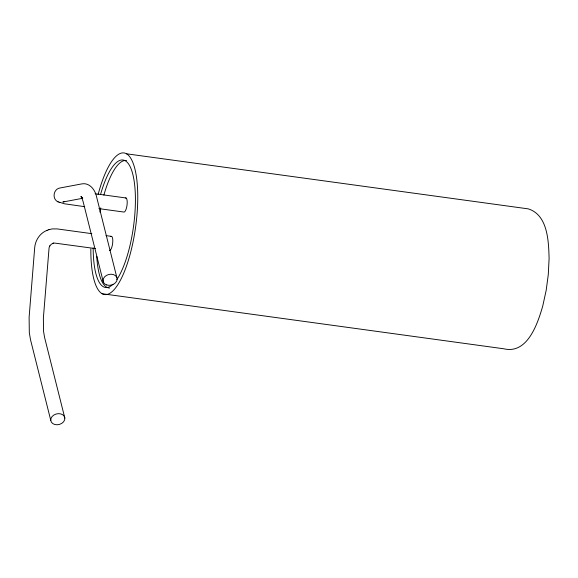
<?xml version="1.0" encoding="UTF-8"?>
<svg xmlns="http://www.w3.org/2000/svg" width="578" height="578" viewBox="0 0 578 578"><rect width="100%" height="100%" fill="white"/><g stroke="black" fill="none" stroke-linecap="round" stroke-linejoin="round"><path stroke-width="0.87" d="M58.212 201.932C51.68 199.244 53.284 188.652 60.343 187.922L81.715 183.912C89.525 182.337 95.233 189.895 96.569 196.758L116.85 277.512M64.411 201.527L62.85 202.025L82.741 198.268M47.035 230.355C40.034 233.035 35.381 240.152 34.709 247.5L29.11 317.365L29.312 332.646L30.475 339.582L50.756 420.322M48.899 229.683L52.078 228.924L57.143 228.91L91.815 233.664M46.428 230.579L49.506 229.466M126.495 153.799L528.256 208.868C548.06 215.052 548.601 241.734 549.1 258.525L548.284 274.564L546.181 290.322L542.742 306.058C537.858 322.849 527.779 354.524 503.864 348.794L102.104 293.718M95.088 193.746L126.055 197.987M84.706 206.678L64.368 203.774L57.605 201.65M98.881 208.622L123.699 212.025A7.146 2.153 -82.2 0 0 127.044 205.082A7.146 2.153 -82.2 0 0 125.491 197.972M106.041 235.614L111.381 236.344M95.449 248.591L54.643 243.071L52.887 243.316L53.494 243.092L51.175 244.321L49.52 246.401L49.722 245.932L49.087 247.745L43.372 318.059L43.545 331.331L44.571 337.4L64.837 418.096A7.146 5.455 -14.1 0 1 54.722 424.49A7.146 5.455 -14.1 0 1 53.833 415.047A7.146 5.455 -14.1 0 1 64.837 418.096M59.267 202.401L59.809 202.647M82.683 197.864L80.891 196.534L82.307 198.478L81.491 197.055L83.051 201.361L103.318 282.035M98.087 194.649A71.484 21.567 -82.2 0 1 134.884 168.863A71.484 21.567 -82.2 0 1 119.848 281.284A71.484 21.567 -82.2 0 1 90.84 248.88M110.788 236.568A7.146 2.153 -82.2 0 1 112.732 242.601A7.146 2.153 -82.2 0 1 109.56 250.52M109.647 288.017A64.339 19.406 -82.2 0 1 96.764 256.292M99.958 212.155A64.339 19.406 -82.2 0 1 100.789 207.856M103.881 195.104A64.339 19.406 -82.2 0 1 126.546 160.503M100.507 194.641A64.339 19.406 -82.2 0 1 133.612 177.908A64.339 19.406 -82.2 0 1 116.864 279.528M112.985 284.253A64.339 19.406 -82.2 0 1 93.174 247.904M106.728 284.968A7.146 5.455 -14.1 0 0 117.139 278.907A7.146 5.455 -14.1 0 0 106.388 275.446A7.146 5.455 -14.1 0 0 106.728 284.968"/></g></svg>
